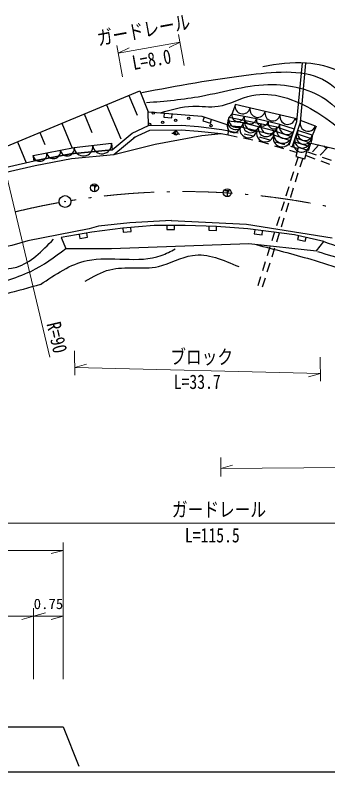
# Model space of a CAD drawing. Units: millimetres, scale not verified, with parts at other scales. Extents: x 40000 to 680000, y 20000 to 380000.
# Drawn here: x 172893 to 212736, y 205000 to 301346 of the extents above; entities that cross this region are included whole.
import ezdxf
from ezdxf.enums import TextEntityAlignment as Align

# ---------------------------------------------------------------- set-up
doc = ezdxf.new("R2010")
doc.units = ezdxf.units.MM
doc.header["$LTSCALE"] = 1000
for name, pattern in [('USER2', [2, 1.2, -0.8]), ('USER3', [10, 6.4, -1.6, 0.4, -1.6]), ('USER4', [4, 3, -1])]:
    doc.linetypes.add(name, pattern=pattern)
for name, color, linetype, lineweight in [('M-BGD', 7, 'Continuous', 25), ('M-BGD-EXST', 7, 'Continuous', 25), ('M-BGD-RSTR', 7, 'Continuous', 13), ('M-BMK', 2, 'USER3', 13), ('M-BMK-SRVR', 3, 'Continuous', 25), ('M-STR-HTXT', 7, 'Continuous', 13), ('M-STR-STR3', 7, 'Continuous', 25), ('M-TTL-BAND', 7, 'Continuous', 25)]:
    doc.layers.add(name, color=color, linetype=linetype, lineweight=lineweight)
doc.styles.add('ＭＳ ゴシック', font='')
doc.styles.get('ＭＳ ゴシック').set_extended_font_data('MS Gothic')

msp = doc.modelspace()

# ---------------------------------------------------------------- linework, layer by layer
at = {"layer": 'M-BGD'}
for p, q in [((187370, 291126), (188421, 288599)), ((188789, 291716), (189847, 289025)), ((184532, 289945), (186344, 285591)), ((181695, 288764), (182680, 286395)), ((178857, 287583), (180174, 284420)), ((176020, 286402), (176663, 284856)), ((193112, 286295), (192864, 286263)), ((193260, 286327), (193430, 286327)), ((193599, 286255), (193839, 286184)), ((199126, 286255), (200023, 286105)), ((199212, 286768), (200109, 286618)), ((200023, 286105), (200083, 286608)), ((173182, 285221), (174294, 282549)), ((192758, 275188), (202381, 274726)), ((202381, 274726), (213262, 273006)), ((179003, 210730), (181003, 205730))]:
    msp.add_line(p, q, dxfattribs=at)
at = {"layer": 'M-BGD', "linetype": 'USER2'}
for p, q in [((208948, 283291), (203711, 266584)), ((209527, 283133), (204283, 266405))]:
    msp.add_line(p, q, dxfattribs=at)
at = {"layer": 'M-BGD', "linetype": 'USER4'}
for p, q in [((207463, 278554), (207388, 278313)), ((208062, 278458), (207957, 278123))]:
    msp.add_line(p, q, dxfattribs=at)
at = {"layer": 'M-BGD'}
for points in [[(207807, 284801), (208802, 287809), (209493, 295274)], [(208234, 284660), (209245, 287716), (209941, 295233)], [(164204, 283589), (171763, 284631), (188789, 291716)], [(187787, 286326), (189902, 287288), (194070, 287347), (196265, 287159), (199212, 286768)], [(175324, 282786), (179970, 283702), (185239, 284181), (187787, 286326)], [(185481, 283600), (190749, 284907), (196684, 286006), (199126, 286255)], [(188035, 285780), (190036, 286690), (194049, 286746), (196200, 286562), (199126, 286255)], [(193460, 286487), (193260, 286487), (193260, 286187), (193460, 286187)], [(175440, 282197), (180055, 283107), (185481, 283600), (188173, 285867)], [(164850, 280307), (172157, 282055), (175305, 282782)], [(165166, 279766), (172292, 281470), (175440, 282197)], [(192804, 275192), (187489, 274898), (183498, 274459), (182329, 274150), (174505, 272614), (172461, 272034), (168991, 271286), (165022, 270799)], [(142753, 210730), (147753, 210730), (175253, 210730), (179003, 210730)]]:
    msp.add_lwpolyline(points, dxfattribs=at)
at = {"layer": 'M-BGD', "linetype": 'USER2'}
for points in [[(200125, 286615), (204150, 285805), (208963, 284357)], [(200023, 286105), (204024, 285300), (208814, 283860)], [(209952, 283465), (215530, 281446), (228575, 276055)], [(210129, 283954), (215718, 281931), (228773, 276536)]]:
    msp.add_lwpolyline(points, dxfattribs=at)
at = {"layer": 'M-BGD'}
for points in [[(175179, 283455), (180397, 284476), (185156, 285027), (185239, 284181), (179970, 283702), (175324, 282786)], [(208667, 283367), (209802, 283058), (210105, 284172), (208970, 284481)]]:
    msp.add_lwpolyline(points, close=True, dxfattribs=at)
msp.add_circle((193360, 286327), 250, dxfattribs=at)
for points, knots in [([(204450, 294827), (206283, 295123), (208116, 295418), (209997, 295278), (212915, 295061), (215950, 293795), (217798, 291581), (219091, 290031), (219804, 288017), (221180, 286575), (221654, 286079), (222206, 285651), (222758, 285222)], [0, 0, 0, 0, 1, 1, 1, 2, 2, 2, 3, 3, 3, 4, 4, 4, 4]), ([(189056, 291509), (193525, 292345), (197995, 293182), (202945, 293782), (206334, 294193), (209948, 294494), (212541, 292916), (215108, 291354), (216672, 287951), (219287, 286170), (220118, 285604), (221055, 285202), (221992, 284799)], [0, 0, 0, 0, 1, 1, 1, 2, 2, 2, 3, 3, 3, 4, 4, 4, 4]), ([(189633, 290211), (191978, 290411), (194323, 290611), (196632, 291040), (199638, 291600), (202583, 292548), (205687, 292519), (208373, 292495), (211177, 291738), (213226, 290030), (215319, 288285), (216623, 285546), (218926, 284258), (219704, 283823), (220596, 283554), (221487, 283284)], [0, 0, 0, 0, 1, 1, 1, 2, 2, 2, 3, 3, 3, 4, 4, 4, 5, 5, 5, 5]), ([(191422, 288926), (192773, 289318), (194123, 289710), (195515, 289749), (196593, 289779), (197697, 289597), (198750, 289742), (200226, 289946), (201604, 290793), (203069, 291127), (205686, 291682), (208548, 290619), (210961, 289213), (212358, 288398), (213606, 287469), (214715, 286380), (215689, 285423), (216557, 284343), (217425, 283262)], [0, 0, 0, 0, 1, 1, 1, 2, 2, 2, 3, 3, 3, 4, 4, 4, 5, 5, 5, 6, 6, 6, 6]), ([(167305, 269691), (169332, 269229), (171359, 268766), (173097, 269277), (174855, 269793), (176318, 271306), (177781, 272818)], [0, 0, 0, 0, 1, 1, 1, 2, 2, 2, 2]), ([(203592, 272127), (205923, 271533), (208253, 270939), (210577, 270257), (213410, 269426), (216234, 268464), (218759, 266983), (220445, 265994), (221997, 264775), (223608, 263653), (224848, 262790), (226123, 261986), (227398, 261181)], [0, 0, 0, 0, 1, 1, 1, 2, 2, 2, 3, 3, 3, 4, 4, 4, 4]), ([(212226, 272529), (215157, 271449), (218088, 270369), (220912, 269052), (222485, 268319), (224024, 267512), (225563, 266706)], [0, 0, 0, 0, 1, 1, 1, 2, 2, 2, 2]), ([(171838, 267564), (172874, 267912), (173910, 268261), (174886, 268727), (176477, 269486), (177909, 270558), (179342, 271629)], [0, 0, 0, 0, 1, 1, 1, 2, 2, 2, 2]), ([(176126, 267041), (178031, 268345), (179936, 269650), (182073, 270106), (185095, 270751), (188580, 269698), (191514, 270742), (192126, 270960), (192714, 271269), (193302, 271579)], [0, 0, 0, 0, 1, 1, 1, 2, 2, 2, 3, 3, 3, 3]), ([(181830, 267461), (182848, 268058), (183866, 268656), (184959, 268933), (186915, 269431), (189110, 268901), (191139, 269350), (192636, 269681), (194043, 270547), (195490, 270761), (197407, 271044), (199395, 270184), (201382, 269323)], [0, 0, 0, 0, 1, 1, 1, 2, 2, 2, 3, 3, 3, 4, 4, 4, 4]), ([(211435, 271241), (213845, 270520), (216255, 269799), (218479, 268683), (220042, 267900), (221513, 266921), (222968, 265934), (223772, 265388), (224571, 264840), (225370, 264293)], [0, 0, 0, 0, 1, 1, 1, 2, 2, 2, 3, 3, 3, 3]), ([(176126, 267041), (173161, 266227), (170196, 265413), (167244, 264643), (164858, 264020), (162481, 263426), (160033, 262821), (157249, 262133), (154373, 261432), (152139, 259785), (150806, 258802), (149701, 257482), (148495, 256293), (146872, 254692), (145065, 253329), (143258, 251966)], [0, 0, 0, 0, 1, 1, 1, 2, 2, 2, 3, 3, 3, 4, 4, 4, 5, 5, 5, 5])]:
    msp.add_open_spline(points, degree=3, knots=knots, dxfattribs=at)
at = {"layer": 'M-BGD-EXST'}
for p, q in [((182696, 279635), (183296, 279635)), ((182996, 279635), (182996, 278995)), ((182996, 279635), (183176, 279435)), ((199617, 279014), (200217, 279014)), ((199917, 279014), (199917, 278374)), ((199917, 279014), (200097, 278814))]:
    msp.add_line(p, q, dxfattribs=at)
for centre in [(182996, 279355), (199917, 278734)]:
    msp.add_circle(centre, 500, dxfattribs=at)
at = {"layer": 'M-BGD-RSTR'}
msp.add_line((185512, 283610), (185512, 283608), dxfattribs=at)
at = {"layer": 'M-BMK'}
for start, end in [(66.90021, 99.15909), (100.11401, 103.77457)]:
    msp.add_arc((194322, 188883), 90000, start, end, dxfattribs=at)
at = {"layer": 'M-BMK-SRVR'}
for radius in [750, 30]:
    msp.add_circle((179256, 277613), radius, dxfattribs=at)
at = {"layer": 'M-STR-HTXT'}
for p, q in [((177313, 257782), (167309, 299678)), ((193720, 298898), (194437, 294929)), ((186025, 296493), (193898, 297914)), ((193898, 297914), (192496, 297234)), ((186564, 293508), (185847, 297477)), ((186025, 296493), (187427, 297173)), ((180469, 258595), (180485, 255501)), ((211781, 254724), (211766, 257818)), ((180480, 256501), (181978, 256928)), ((180480, 256501), (211776, 255724)), ((211776, 255724), (210278, 255296)), ((199085, 245040), (199106, 242618)), ((199097, 243618), (254079, 244097)), ((199097, 243618), (200593, 244051)), ((142020, 236664), (253929, 236664)), ((179003, 234203), (179003, 216793)), ((142753, 233203), (179003, 233203)), ((179003, 233203), (177503, 232783)), ((175253, 225833), (175253, 216793)), ((161503, 224833), (176503, 224833)), ((175253, 224833), (173753, 224413)), ((175253, 224833), (176753, 225253)), ((175253, 224833), (179003, 224833)), ((179003, 224833), (177503, 224413))]:
    msp.add_line(p, q, dxfattribs=at)
at = {"layer": 'M-STR-STR3'}
for p, q in [((208564, 288191), (200927, 289986)), ((189902, 287288), (189847, 289025)), ((206249, 287080), (200112, 288297)), ((208828, 288093), (208564, 288191)), ((199878, 287433), (200083, 286608)), ((208473, 286815), (206621, 287439)), ((211180, 287219), (209265, 287931)), ((208155, 285854), (205863, 286636)), ((208326, 286371), (206249, 287080)), ((210635, 285584), (208752, 286226)), ((210754, 286045), (208899, 286671)), ((207991, 285358), (205837, 286044)), ((210350, 284608), (208420, 285222)), ((210415, 285082), (208581, 285708)), ((185156, 285027), (185239, 284181)), ((210279, 284132), (210556, 285063)), ((210759, 283938), (211594, 284818)), ((211755, 283535), (212721, 284552)), ((212549, 284371), (212240, 284666)), ((175324, 282786), (175179, 283455)), ((211281, 271351), (212226, 272529))]:
    msp.add_line(p, q, dxfattribs=at)
for points in [[(200963, 289949), (200505, 288748), (200112, 288297), (200008, 287875), (199893, 287400)], [(189847, 289025), (196659, 288465), (199878, 287433)], [(191894, 288857), (191853, 288359), (192849, 288277), (192890, 288775)], [(196970, 288365), (196818, 287889), (197770, 287584), (197922, 288060)], [(206621, 287439), (203638, 288159), (200505, 288748)], [(205837, 286044), (201534, 287117), (199920, 287266)], [(205863, 286636), (201947, 287630), (200013, 287856)], [(211247, 287192), (210738, 285993), (210698, 285560), (210546, 285051)], [(175179, 283455), (180397, 284476), (185156, 285027)], [(210556, 285063), (216102, 283755), (226940, 279248)], [(212226, 272529), (208466, 273375), (202532, 274127), (198564, 274444), (194563, 274553), (190595, 274552), (186634, 274211), (182678, 273705), (178761, 273022)], [(186634, 274211), (186677, 273713), (187673, 273799), (187630, 274297)], [(192208, 274552), (192208, 274052), (193208, 274052), (193208, 274552)], [(197564, 274471), (197551, 273971), (198550, 273944), (198564, 274444)], [(203429, 274013), (203366, 273517), (204358, 273392), (204421, 273888)], [(178761, 273022), (179342, 271629), (185185, 271634), (202647, 272254), (211281, 271351)], [(181038, 273419), (181123, 272926), (182108, 273098), (182023, 273590)], [(208996, 273256), (208886, 272768), (209862, 272548), (209972, 273036)]]:
    msp.add_lwpolyline(points, dxfattribs=at)
for centre in [(190487, 288867), (193344, 287952), (195002, 288208), (190030, 287439), (191687, 287695), (197859, 287293)]:
    msp.add_circle(centre, 150, dxfattribs=at)
for centre, radius, start, end in [((201882, 289761), 981, 166.7735, 346.7735), ((203791, 289313), 981, 166.7735, 346.7735), ((205700, 288864), 981, 166.7735, 346.7735), ((201134, 288094), 1043, 168.77733, 348.77733), ((201288, 288601), 797, 169.35185, 349.35185), ((202855, 288306), 797, 169.35185, 349.35185), ((204384, 287979), 767, 166.43219, 346.43219), ((207609, 288415), 981, 166.7735, 346.7735), ((208696, 288142), 141, 159.6283, 339.6283), ((200727, 287191), 810, 174.74199, 354.74199), ((200980, 287743), 974, 173.33501, 353.33501), ((202610, 286849), 1109, 165.99559, 345.99559), ((202926, 287382), 1010, 165.76403, 345.76403), ((203180, 287688), 1043, 168.77733, 348.77733), ((204884, 286885), 1010, 165.76403, 345.76403), ((205226, 287282), 1043, 168.77733, 348.77733), ((205875, 287619), 767, 166.43219, 346.43219), ((207547, 287127), 977, 161.36352, 341.36352), ((210222, 287575), 1021, 159.6283, 339.6283), ((204761, 286312), 1109, 165.99559, 345.99559), ((207009, 286245), 1211, 161.14688, 341.14688), ((207288, 286725), 1097, 161.17353, 341.17353), ((209694, 285905), 995, 161.17353, 341.17353), ((209827, 286358), 979, 161.36352, 341.36352), ((206914, 285701), 1130, 162.34718, 342.34718), ((209385, 284915), 1012, 162.34718, 342.34718), ((209498, 285395), 969, 161.14688, 341.14688), ((179527, 284306), 886, 191.07042, 11.07042), ((181587, 284614), 1198, 186.60082, 6.60082), ((183966, 284889), 1198, 186.60082, 6.60082), ((176049, 283625), 886, 191.07042, 11.07042), ((177788, 283966), 886, 191.07042, 11.07042)]:
    msp.add_arc(centre, radius, start, end, dxfattribs=at)
at = {"layer": 'M-TTL-BAND'}
msp.add_line((40000, 205000), (579000, 205000), dxfattribs=at)

# ---------------------------------------------------------------- texts
at = {"layer": 'M-STR-HTXT', "style": 'ＭＳ ゴシック', "width": 0.8}
for s, rotation, p in [('ガードレール', 10.5, (183616, 296914)), ('L=8.0', 10.2, (188083, 293816)), ('R=90', 283.4, (176344, 261912)), ('ブロック', 359.9, (192653, 256369)), ('L=33.7', 0.3, (193105, 253186))]:
    msp.add_text(s, height=1833, rotation=rotation, dxfattribs=at).set_placement(p, align=Align.BOTTOM_LEFT)
at = {"layer": 'M-STR-HTXT', "style": 'ＭＳ ゴシック'}
for s, height, width, p in [('ガードレール', 1833, 0.8, (192864, 236935)), ('L=115.5', 1833, 0.8, (194525, 233664)), ('0.75', 1320, 1.05, (175253, 225333))]:
    msp.add_text(s, height=height, dxfattribs=dict(at, width=width)).set_placement(p, align=Align.BOTTOM_LEFT)

doc.saveas('drawing.dxf')
